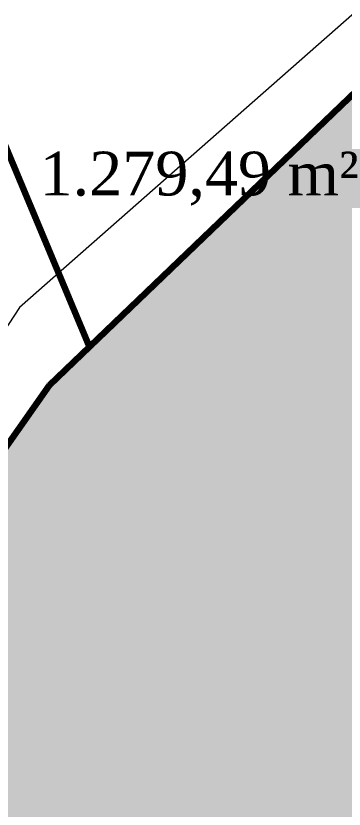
# Model space of a CAD drawing. Header units: metres. Extents: x 478603 to 489313, y 4282657 to 4289463.
# Drawn here: x 480313.1 to 480343.1, y 4287781.8 to 4287854.2 of the extents above; entities that cross this region are included whole.
import ezdxf

# ---------------------------------------------------------------- set-up
doc = ezdxf.new("R2010")
doc.units = ezdxf.units.M
for name, color, linetype, lineweight in [('ADAKENARI', 18, 'Continuous', 0), ('DEGER', 18, 'Continuous', 20), ('KALDIRIM', 11, 'Continuous', 0), ('REVIZE_ONERI_KAM_SNR', 9, 'Continuous', 0), ('SNR_PLANONAMAA', 233, 'Continuous', 0)]:
    doc.layers.add(name, color=color, linetype=linetype, lineweight=lineweight)
doc.styles.get("Standard").update_dxf_attribs({"font": 'times.ttf'})

msp = doc.modelspace()

# ---------------------------------------------------------------- hatches: boundary and pattern name
at = {"layer": 'REVIZE_ONERI_KAM_SNR'}
msp.add_hatch(color=256, dxfattribs=at).paths.add_polyline_path([(480391.367, 4287736.669), (479958.383, 4287021.549), (479846.658, 4286823.222), (479817.89, 4286807.315), (479678.542, 4286593.142), (479667.017, 4286563.363), (479171.867, 4285664.491), (479060.048, 4285423.503), (478955.18, 4285211.94), (478971.566, 4285181.441), (478973.577, 4285138.063), (478896.826, 4284994.408), (478884.265, 4284953.22), (478871.378, 4284822.15), (478829.635, 4284818.294), (478829.635, 4284859.395), (478806.788, 4284865.484), (478716.868, 4284674.346), (478705.555, 4284645.226), (478602.858, 4284697.153), (478665.092, 4284834.557), (478661.843, 4284859.589), (478721.272, 4284982.029), (478734.091, 4284989.859), (478857.784, 4285241.35), (478838.864, 4285277.85), (478831.672, 4285382.601), (478866.605, 4285387.386), (478882.649, 4285289.089), (479341.441, 4286225.895), (479492.419, 4286515.34), (479668.688, 4286852.714), (479834.72, 4287134.358), (480316.151, 4287820.508), (480353.749, 4287856.55), (480321.391, 4287969.422), (480358.639, 4287985.063), (480384.472, 4287906.347), (480463.863, 4288018.438), (480598.658, 4288207.438), (480775.091, 4288481.279), (480856.22, 4288581.77), (481195.87, 4289025.916), (481277.924, 4288967.093), (481191.325, 4288856.625), (480684.777, 4288177.967), (480420.914, 4287781.108), (480447.152, 4287667.529), (480456.56, 4287584.456), (480422.309, 4287581.553), (480417.605, 4287623.09), (480404.486, 4287679.879)])

# ---------------------------------------------------------------- linework, layer by layer
at = {"layer": 'ADAKENARI', "lineweight": 100}
for p, q in [((480316.151, 4287820.508), (480353.749, 4287856.55)), ((480319.916, 4287823.799), (480307.39, 4287853.665))]:
    msp.add_line(p, q, dxfattribs=at)
at = {"layer": 'ADAKENARI', "lineweight": 200}
msp.add_line((480075.436, 4287477.433), (480316.151, 4287820.508), dxfattribs=at)
at = {"layer": 'KALDIRIM'}
msp.add_line((480314.279, 4287836.992), (480314.344, 4287837.084), dxfattribs=at)
at = {"layer": 'REVIZE_ONERI_KAM_SNR'}
msp.add_polyline3d([(479492.419, 4286515.34, 0), (479668.688, 4286852.714, 0), (479834.72, 4287134.358, 0), (480316.151, 4287820.508, 0), (480353.749, 4287856.55, 0), (480321.391, 4287969.422, 0), (480358.639, 4287985.063, 0), (480384.472, 4287906.347, 0), (480463.863, 4288018.438, 0)], dxfattribs=at)
msp.add_polyline3d([(479492.419, 4286515.34, 0), (479668.688, 4286852.714, 0), (479834.72, 4287134.358, 0), (480316.151, 4287820.508, 0), (480353.749, 4287856.55, 0), (480321.391, 4287969.422, 0), (480358.639, 4287985.063, 0), (480384.472, 4287906.347, 0), (480463.863, 4288018.438, 0)], dxfattribs=at)
msp.add_polyline3d([(479492.419, 4286515.34, 0), (479668.688, 4286852.714, 0), (479834.72, 4287134.358, 0), (480316.151, 4287820.508, 0), (480353.749, 4287856.55, 0), (480321.391, 4287969.422, 0), (480358.639, 4287985.063, 0), (480384.472, 4287906.347, 0), (480463.863, 4288018.438, 0)], dxfattribs=at)
at = {"layer": 'SNR_PLANONAMAA'}
for p, q in [((480351.141, 4287860.771, 942.48), (480313.427, 4287827.601, 942.48)), ((480313.427, 4287827.601, 942.48), (480037.019, 4287410.949, 942.48))]:
    msp.add_line(p, q, dxfattribs=at)

# ---------------------------------------------------------------- texts
at = {"layer": 'DEGER'}
msp.add_text('1.279,49 m²', height=4, dxfattribs=at).set_placement((480315.258, 4287837.836))

doc.saveas('drawing.dxf')
